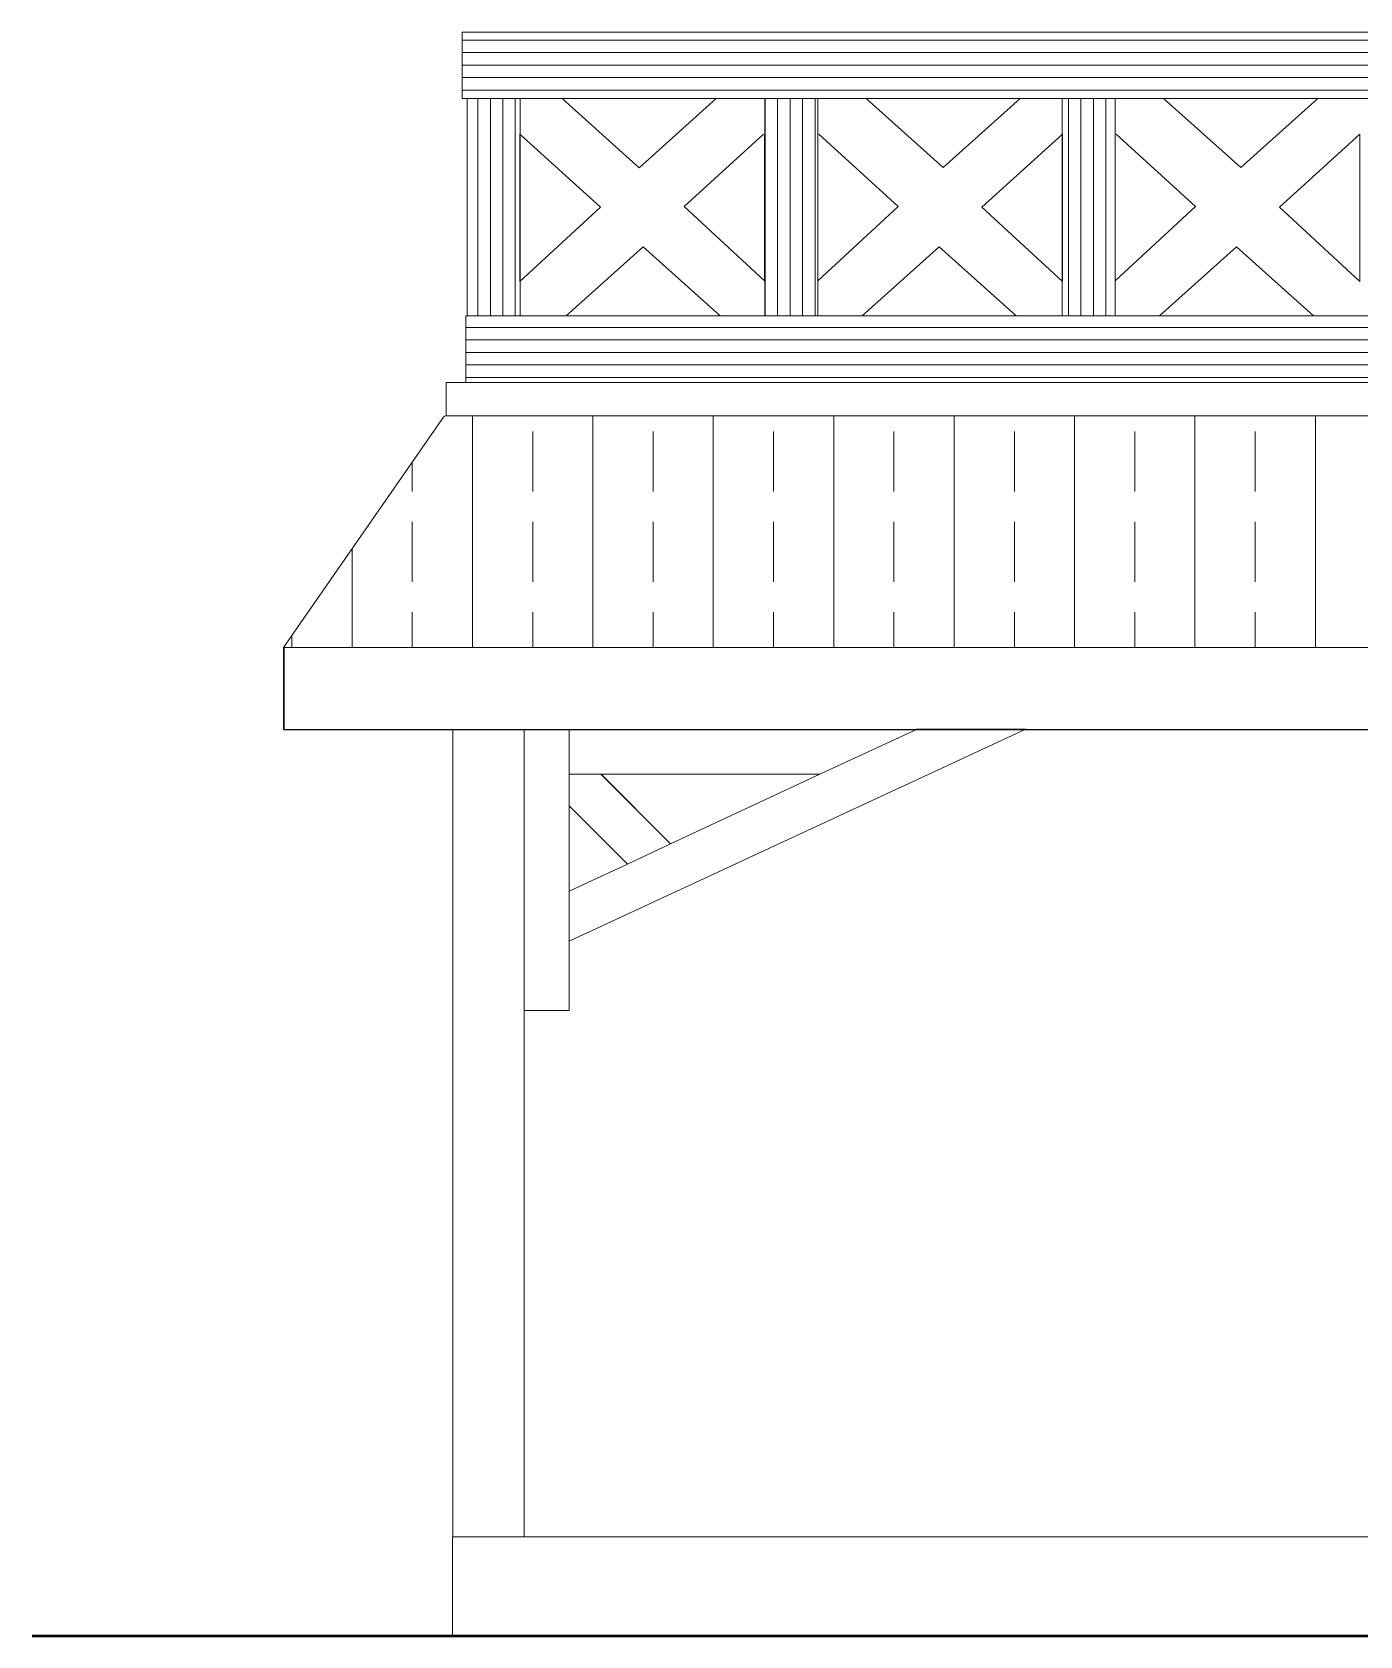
# Model space of a CAD drawing. Header units: millimetres. Extents: x 206455 to 265096, y 21531 to 53708.
# Drawn here: x 206455 to 210590, y 23045 to 28039 of the extents above; entities that cross this region are included whole.
import ezdxf

# ---------------------------------------------------------------- set-up
doc = ezdxf.new("R2010")
doc.units = ezdxf.units.MM
doc.layers.add('wall', color=5, linetype='Continuous')
pattern_1 = [(7e-15, (322527.406, -348992.5), (2e-14, -38.89875), [])]
pattern_2 = [(90, (318821.15, -348992.574), (38.89875, 2e-14), [])]

msp = doc.modelspace()

# ---------------------------------------------------------------- hatches: boundary and pattern name
at = {"layer": 'wall', "linetype": 'Continuous', "lineweight": 0, "ltscale": 0.13}
h = msp.add_hatch(dxfattribs=at)
h.set_pattern_fill('ANSI31', color=255, scale=311.19, angle=135, style=0)
h.set_pattern_definition(pattern_1)
h.paths.add_polyline_path([(207794.6, 27832), (212444.2, 27832), (212443, 28039.2), (207794.2, 28039.2)])
h = msp.add_hatch(dxfattribs=at)
h.set_pattern_fill('ANSI31', color=255, scale=311.19, angle=45, style=0)
h.set_pattern_definition(pattern_2)
h.paths.add_polyline_path([(207809.9, 27155.4), (207974.4, 27155.4), (207974.4, 27831.9), (207809.9, 27831.9)])
h = msp.add_hatch(dxfattribs=at)
h.set_pattern_fill('ANSI31', color=255, scale=311.19, angle=45, style=0)
h.set_pattern_definition(pattern_2)
h.paths.add_polyline_path([(208736.2, 27155.4), (208900.7, 27155.4), (208900.7, 27831.9), (208736.2, 27831.9)])
h = msp.add_hatch(dxfattribs=at)
h.set_pattern_fill('ANSI31', color=255, scale=311.19, angle=45, style=0)
h.set_pattern_definition([(90, (322527.406, -348992.5), (38.89875, 2e-14), [])])
h.paths.add_polyline_path([(209827.7, 27155.5), (209663.2, 27155.5), (209663.2, 27832), (209827.7, 27832)])
h = msp.add_hatch(dxfattribs=at)
h.set_pattern_fill('ANSI31', color=255, scale=311.19, angle=135, style=0)
h.set_pattern_definition(pattern_1)
h.paths.add_polyline_path([(212442.7, 26947.7), (207805.2, 26947.7), (207805.2, 27155.3), (212442.7, 27155.3)])
h = msp.add_hatch(dxfattribs=at)
h.set_pattern_fill('ANSI33', color=253, scale=1500, angle=45, style=0)
h.set_pattern_definition([(90, (339451.1, -346798.2), (375, 6e-14), []), (90, (339263.6, -346610.7), (375, 6e-14), [187.5, -93.75])])
h.paths.add_polyline_path([(207737.7, 26843.7), (212442.8, 26846.2), (212441.9, 26122.7), (207238.1, 26123.5)])

# ---------------------------------------------------------------- linework, layer by layer
at = {"layer": 'wall', "color": 250, "linetype": 'Continuous', "lineweight": 50, "ltscale": 0.13}
msp.add_line((206454.8, 23045.5), (226812, 23045.5), dxfattribs=at)
at = {"layer": 'wall', "color": 250, "linetype": 'Continuous', "lineweight": 15, "ltscale": 0.13}
for points in [[(207794.6, 27832), (212444.2, 27832), (212443, 28039.2), (207794.2, 28039.2)], [(207809.9, 27155.4), (207974.4, 27155.4), (207974.4, 27831.9), (207809.9, 27831.9)], [(208901.4, 27155.5), (208736.9, 27155.5), (208736.9, 27832), (208901.4, 27832)], [(209827.7, 27155.5), (209663.2, 27155.5), (209663.2, 27832), (209827.7, 27832)], [(212442.7, 26947.7), (207805.2, 26947.7), (207805.2, 27155.3), (212442.7, 27155.3)], [(212391.8, 26844.1), (207744.4, 26844.1), (207744.2, 26947.9), (212391.7, 26947.9)], [(207737.7, 26843.7), (212442.8, 26846.2), (212441.9, 26122.7), (207238.1, 26123.5)], [(212441.9, 26122.7), (207238.1, 26123.7), (207238.1, 25867.6), (212442.5, 25867.6)], [(207240, 26122.6), (212441.9, 26122.6), (212441.9, 25867.1), (207240, 25867.1)], [(207987.2, 25866.8), (207764.8, 25866.8), (207764.8, 23354.2), (207987.2, 23354.2)]]:
    msp.add_lwpolyline(points, close=True, dxfattribs=at)
for points in [[(208578.1, 27832.1), (208105.5, 27832.1), (208345.3, 27617), (208585.1, 27832.1)], [(209059.5, 27832.2), (209532.2, 27832.2), (209292.3, 27617.1), (209052.5, 27832.2)], [(209985.8, 27832.2), (210458.4, 27832.2), (210218.6, 27617.1), (209978.7, 27832.2)], [(207974.3, 27721.4), (208224.7, 27493.6), (207974.3, 27262.7), (207974.3, 27721.4)], [(208732.7, 27721.4), (208485.8, 27495.7), (208736.2, 27264.8), (208736.2, 27719.6)], [(208904.9, 27721.4), (209151.8, 27495.8), (208901.4, 27264.9), (208901.4, 27719.7)], [(209663.3, 27721.4), (209412.9, 27493.7), (209663.3, 27262.8), (209663.3, 27721.4)], [(209831.2, 27721.5), (210078.1, 27495.8), (209827.7, 27264.9), (209827.7, 27719.7)], [(210589.6, 27721.5), (210339.2, 27493.7), (210589.6, 27262.8), (210589.6, 27721.5)], [(208591, 27155.8), (208118.3, 27155.8), (208358.2, 27370.8), (208598, 27155.8)], [(209046.7, 27155.8), (209519.3, 27155.8), (209279.4, 27370.9), (209039.6, 27155.8)], [(209972.9, 27155.8), (210445.6, 27155.8), (210205.7, 27370.9), (209965.9, 27155.8)], [(207974.4, 27158.4), (207974.4, 27155.6), (207977.1, 27155.6)], [(209663.2, 27158.5), (209663.2, 27155.7), (209660.6, 27155.7)], [(208127, 24992.8), (208127, 24992.8), (208127, 25867.9), (207987.2, 25867.9), (207987.2, 24992.8), (208127, 24992.8)], [(208908.4, 25728.3), (208127.1, 25728.3), (208127.1, 25868.1), (209208.6, 25868.1), (208908.5, 25728.3)], [(209208.3, 25868.9), (209549.6, 25868.4), (208127.6, 25208.7), (208127.3, 25364.8), (208127.3, 25364.8)], [(208126.9, 25728.5), (208226.5, 25728.5), (208443.1, 25511.4), (208308.7, 25448.8), (208127.1, 25630.3), (208127.1, 25728.4)], [(208226.6, 25728.3), (208908.2, 25728.3), (208443.1, 25511.5), (208226.6, 25728.3)], [(208127.1, 25630.3), (208308.7, 25448.8), (208127.1, 25364.1), (208127, 25630.3), (208127.1, 25630.3)], [(212442.5, 23353.8), (207764.6, 23353.8), (207764.6, 23046.3)]]:
    msp.add_lwpolyline(points, dxfattribs=at)

doc.saveas('drawing.dxf')
